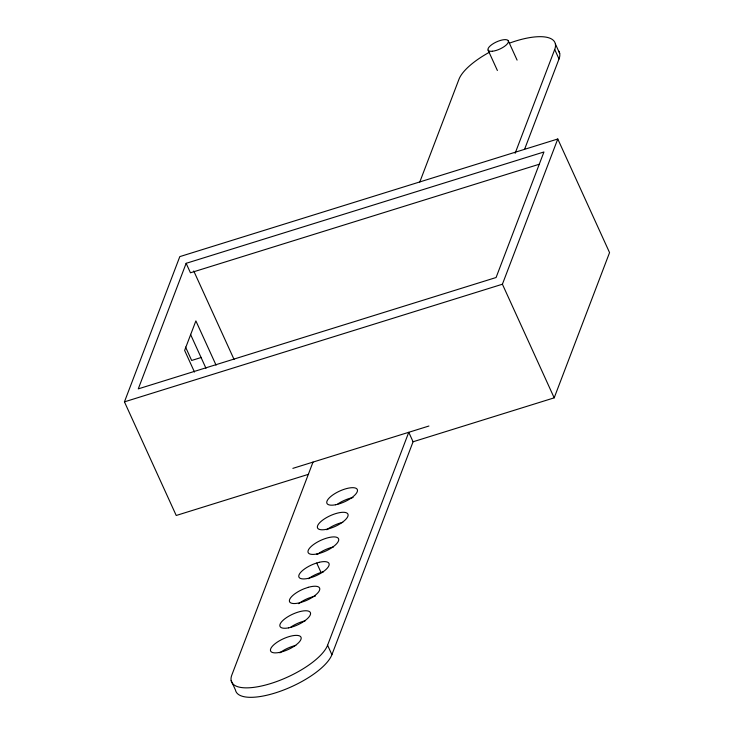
<?xml version="1.0" encoding="UTF-8"?>
<svg xmlns="http://www.w3.org/2000/svg" width="734" height="734" viewBox="0 0 734 734"><rect width="100%" height="100%" fill="white"/><g stroke="black" fill="none" stroke-linecap="round" stroke-linejoin="round"><path stroke-width="1.1" d="M308.583 474.283L176.224 515.479L124.441 401.856L179.812 256.616L557.776 138.992L609.559 252.606L554.188 397.846L413.077 441.767L331.906 654.7A52.839 18.68 -24.5 0 1 281.434 690.841A52.839 18.68 -24.5 0 1 235.476 690.043L231.164 680.574M186.142 263.322L138.276 388.873L496.083 277.516L543.94 151.975L186.142 263.322L190.455 272.791L539.508 164.168M313.014 462.09L231.834 675.032A52.839 18.68 -24.5 0 0 270.8 683.519A52.839 18.68 -24.5 0 0 327.584 645.232L408.765 432.298L413.077 441.767M419.784 182.023L458.952 79.3A52.839 18.68 -24.5 0 1 489.615 52.132M515.13 153.296L554.702 49.499A52.839 18.68 -24.5 0 0 509.414 43.159M524.746 148.855L559.014 58.968A52.839 18.68 -24.5 0 0 558.501 50.747M554.188 397.846L502.405 284.223L557.776 138.992M201.465 357.412L191.657 360.467L185.555 347.081M124.441 401.856L502.405 284.223M292.857 468.365L428.922 426.023M323.501 571.768L319.62 572.915A16.506 5.835 -24.5 0 0 308.519 578.686M555.372 43.957L559.693 53.426M554.702 49.499L559.014 58.968M508.277 40.783L517.094 60.124M488.101 50.151L497.386 70.501M193.748 270.993L234.054 359.431M316.73 563.033L321.042 572.502M216.062 365.147L195.886 320.896L184.629 350.43L194.482 372.046M190.501 334.319L205.979 368.284M327.584 645.232L331.906 654.7M337.732 504.001A16.689 5.9 -24.5 0 1 353.072 497.542M279.847 652.838A16.689 5.9 -24.5 0 1 295.839 645.434M290.811 627.084A16.689 5.9 -24.5 0 1 305.225 620.817M298.619 603.687A16.506 5.835 -24.5 0 1 308.574 598.164L312.519 596.806A16.506 5.835 -24.5 0 1 315.336 596.127M326.768 529.746A16.689 5.9 -24.5 0 1 342.769 522.351M317.382 554.363A16.689 5.9 -24.5 0 1 333.383 546.968M308.197 587.338L304.252 588.696A16.506 5.835 -24.5 0 0 289.462 600.082A16.506 5.835 -24.5 0 0 300.958 602.449L304.913 601.1A16.506 5.835 -24.5 0 0 319.703 589.705A16.506 5.835 -24.5 0 0 308.197 587.338M319.189 562.299L315.308 563.446A16.506 5.835 -24.5 0 0 299.114 574.676A16.506 5.835 -24.5 0 0 308.748 578.254L312.62 577.107A16.506 5.835 -24.5 0 0 328.814 565.886A16.506 5.835 -24.5 0 0 319.189 562.299M288.563 627.864A16.689 5.9 -24.5 0 0 310.528 613.055A16.689 5.9 -24.5 0 0 286.499 617.615A16.689 5.9 -24.5 0 0 288.563 627.864M279.177 652.48A16.689 5.9 -24.5 0 0 301.142 637.672A16.689 5.9 -24.5 0 0 277.113 642.232A16.689 5.9 -24.5 0 0 279.177 652.48M335.484 504.781A16.689 5.9 -24.5 0 0 357.449 489.973A16.689 5.9 -24.5 0 0 333.419 494.532A16.689 5.9 -24.5 0 0 335.484 504.781M326.107 529.398A16.689 5.9 -24.5 0 0 348.072 514.589A16.689 5.9 -24.5 0 0 324.033 519.149A16.689 5.9 -24.5 0 0 326.107 529.398M316.721 554.014A16.689 5.9 -24.5 0 0 338.686 539.206A16.689 5.9 -24.5 0 0 314.647 543.766A16.689 5.9 -24.5 0 0 316.721 554.014M492.349 51.242A11.12 3.936 -24.5 0 0 508.414 41.847A11.12 3.936 -24.5 0 0 493.817 43.306A11.12 3.936 -24.5 0 0 492.349 51.242"/></g></svg>
